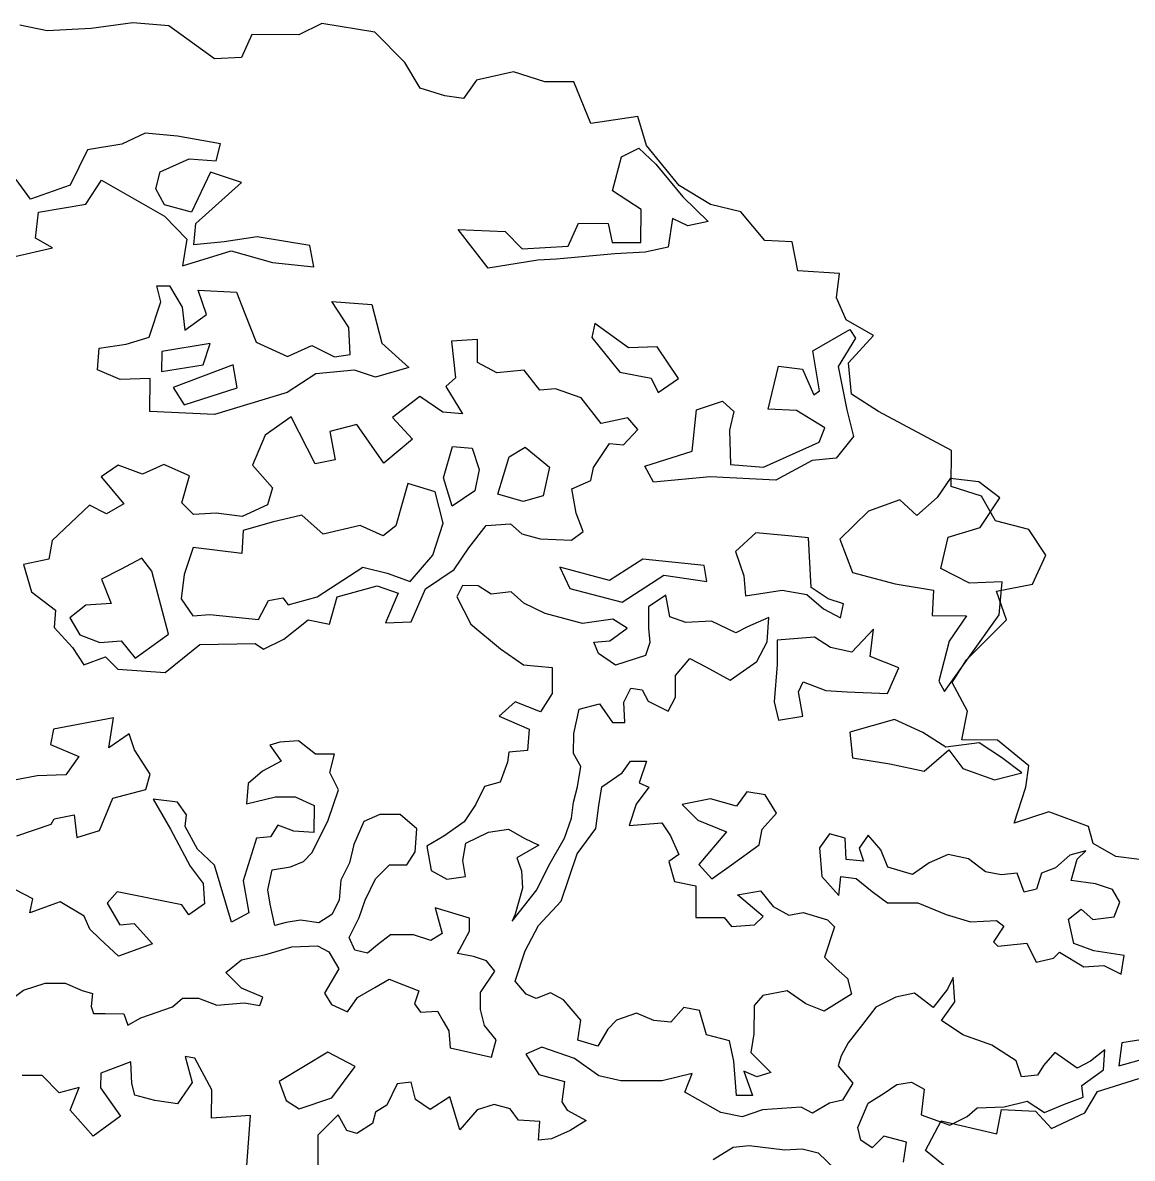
# Model space of a CAD drawing. Header units: millimetres. Extents: x 87938 to 265635, y 330093 to 434310.
# Drawn here: x 223884 to 226945, y 370745 to 373879 of the extents above; entities that cross this region are included whole.
import ezdxf

# ---------------------------------------------------------------- set-up
doc = ezdxf.new("R2010")
doc.units = ezdxf.units.MM

# ---------------------------------------------------------------- blocks, each defined once
blk = doc.blocks.new('A$C78B47F2E')
for p, q in [((2193, 6154.3), (2139.3, 6165.3)), ((2279.9, 6158.9), (2193, 6154.3)), ((2361.8, 6170.1), (2279.9, 6158.9)), ((2432.9, 6163.9), (2361.8, 6170.1)), ((2522.8, 6099), (2432.9, 6163.9)), ((2734.9, 6168.3), (2689.3, 6146.1)), ((2839, 6151.2), (2734.9, 6168.3)), ((2596.6, 6146.6), (2576.6, 6101.2)), ((2689.3, 6146.1), (2596.6, 6146.6)), ((2898.3, 6091.4), (2839, 6151.2)), ((2576.6, 6101.2), (2522.8, 6099)), ((2928.6, 6040.8), (2898.3, 6091.4)), ((3112.4, 6073), (3039.5, 6056.8)), ((3174.3, 6053.7), (3112.4, 6073)), ((3039.5, 6056.8), (3013.7, 6020.5)), ((3231.4, 6053.4), (3174.3, 6053.7)), ((3264.9, 5971.3), (3231.4, 6053.4)), ((2977.3, 6025.7), (2928.6, 6040.8)), ((3013.7, 6020.5), (2977.3, 6025.7)), ((3357.6, 5985), (3264.9, 5971.3)), ((3374.7, 5927.8), (3357.6, 5985)), ((2386.1, 5952.5), (2340.6, 5930.6)), ((2450.3, 5946.2), (2386.1, 5952.5)), ((2535.1, 5931.6), (2450.3, 5946.2)), ((2272.9, 5919.5), (2238.6, 5849.7)), ((2340.6, 5930.6), (2272.9, 5919.5)), ((2526.6, 5897.8), (2535.1, 5931.6)), ((3325.3, 5905.8), (3359.2, 5922.9)), ((3359.2, 5922.9), (3392.8, 5891.3)), ((3438.9, 5848.9), (3374.7, 5927.8)), ((2416, 5876.4), (2473, 5901.5)), ((2473, 5901.5), (2526.6, 5897.8)), ((3307.5, 5838.4), (3325.3, 5905.8)), ((3392.8, 5891.3), (3445.9, 5826.6)), ((2407.5, 5842.7), (2416, 5876.4)), ((2514.9, 5875.7), (2478, 5796.8)), ((2576.5, 5855.4), (2514.9, 5875.7)), ((2160.1, 5822.3), (2132.3, 5861.2)), ((2238.6, 5849.7), (2160.1, 5822.3)), ((2269.6, 5812.4), (2300.5, 5860)), ((2300.5, 5860), (2424.4, 5789)), ((2486.1, 5774.5), (2576.5, 5855.4)), ((3500.7, 5811.4), (3438.9, 5848.9)), ((2424.6, 5811.2), (2407.5, 5842.7)), ((3364.1, 5801.7), (3307.5, 5838.4)), ((3445.9, 5826.6), (3495.8, 5778.5)), ((2176.4, 5796.6), (2269.6, 5812.4)), ((2478, 5796.8), (2424.6, 5811.2)), ((3363.6, 5736.6), (3364.1, 5801.7)), ((3560.2, 5797.1), (3500.7, 5811.4)), ((2170.2, 5745.6), (2176.4, 5796.6)), ((2424.4, 5789), (2468.6, 5743.3)), ((3425.8, 5783.9), (3417.1, 5727.9)), ((3456.2, 5769.7), (3425.8, 5783.9)), ((3495.8, 5778.5), (3456.2, 5769.7)), ((3607.9, 5740.6), (3560.2, 5797.1)), ((2482.5, 5732.5), (2486.1, 5774.5)), ((3062.4, 5686.1), (3003.6, 5762.4)), ((3003.6, 5762.4), (3095.9, 5758.4)), ((3095.9, 5758.4), (3129.4, 5724.3)), ((3220.1, 5729.4), (3240.2, 5774.6)), ((3240.2, 5774.6), (3298.8, 5774.2)), ((3298.8, 5774.2), (3306.7, 5737)), ((2203.9, 5726.4), (2170.2, 5745.6)), ((2468.6, 5743.3), (2459.9, 5690.6)), ((2541.9, 5737.8), (2482.5, 5732.5)), ((2607.1, 5748), (2541.9, 5737.8)), ((2710.8, 5730.8), (2607.1, 5748)), ((3306.7, 5737), (3363.6, 5736.6)), ((3661.6, 5737.8), (3607.9, 5740.6)), ((3672.9, 5680.7), (3661.6, 5737.8)), ((2083.3, 5698.4), (2203.9, 5726.4)), ((2459.9, 5690.6), (2555.7, 5720.4)), ((2555.7, 5720.4), (2637.2, 5697.5)), ((2718.7, 5688.7), (2710.8, 5730.8)), ((3129.4, 5724.3), (3220.1, 5729.4)), ((3312.3, 5714.7), (3196.9, 5704.1)), ((3371.7, 5717.6), (3312.3, 5714.7)), ((3417.1, 5727.9), (3371.7, 5717.6)), ((2637.2, 5697.5), (2718.7, 5688.7)), ((3160.6, 5701.9), (3062.4, 5686.1)), ((3196.9, 5704.1), (3160.6, 5701.9)), ((3754.8, 5675.4), (3672.9, 5680.7)), ((3748.8, 5627.4), (3754.8, 5675.4)), ((2417.4, 5620.1), (2409.3, 5651.5)), ((2409.3, 5651.5), (2434.1, 5651.3)), ((2434.1, 5651.3), (2459.3, 5609)), ((2507, 5594.7), (2490.9, 5642.6)), ((2490.9, 5642.6), (2566.7, 5638.7)), ((2394.6, 5550.2), (2417.4, 5620.1)), ((2566.7, 5638.7), (2582.8, 5596.6)), ((2787.9, 5569.5), (2754.5, 5620.8)), ((2754.5, 5620.8), (2833.5, 5614.5)), ((3768.4, 5584.3), (3748.8, 5627.4)), ((2459.3, 5609), (2464.7, 5563.7)), ((2833.5, 5614.5), (2852.7, 5538.5)), ((2464.7, 5563.7), (2507, 5594.7)), ((2582.8, 5596.6), (2605.5, 5540.4)), ((3272.6, 5577.4), (3266.6, 5549.4)), ((3339, 5529.1), (3272.6, 5577.4)), ((3822, 5553.5), (3768.4, 5584.3)), ((2790.8, 5515.9), (2787.9, 5569.5)), ((3702.4, 5523), (3775.2, 5565.4)), ((3773, 5499.9), (3822, 5553.5)), ((3775.2, 5565.4), (3786.6, 5548)), ((2295.5, 5528.7), (2349.1, 5536.5)), ((2349.1, 5536.5), (2394.6, 5550.2)), ((2514.8, 5537.7), (2419.1, 5522)), ((2500.5, 5495.8), (2514.8, 5537.7)), ((2605.5, 5540.4), (2667.1, 5511.9)), ((2667.1, 5511.9), (2715.1, 5533.8)), ((2715.1, 5533.8), (2759.4, 5511.2)), ((2852.7, 5538.5), (2906, 5490.3)), ((3041.5, 5545.3), (2990.4, 5542.4)), ((2990.4, 5542.4), (2998.1, 5469.8)), ((3041.2, 5500), (3041.5, 5545.3)), ((3266.6, 5549.4), (3322.1, 5481.4)), ((3395.8, 5531.1), (3339, 5529.1)), ((3437.4, 5469), (3395.8, 5531.1)), ((3786.6, 5548), (3752.4, 5492.2)), ((2292.7, 5485.8), (2295.5, 5528.7)), ((2419.1, 5522), (2418.8, 5482.4)), ((2759.4, 5511.2), (2790.8, 5515.9)), ((3715.8, 5444.6), (3702.4, 5523)), ((2337.1, 5466.6), (2292.7, 5485.8)), ((2418.8, 5482.4), (2500.5, 5495.8)), ((2559.8, 5495.4), (2441.6, 5450.9)), ((2567.7, 5450), (2559.8, 5495.4)), ((2798.8, 5485.3), (2722.9, 5477.7)), ((2840.7, 5471), (2798.8, 5485.3)), ((2906, 5490.3), (2840.7, 5471)), ((3079.8, 5479.9), (3041.2, 5500)), ((3133.4, 5485.3), (3079.8, 5479.9)), ((3164.4, 5445.5), (3133.4, 5485.3)), ((3614.2, 5408.3), (3634.6, 5493.1)), ((3634.6, 5493.1), (3682.3, 5486.9)), ((3682.3, 5486.9), (3704.2, 5436.5)), ((3752.4, 5492.2), (3769.1, 5407.2)), ((3778.5, 5437.9), (3773, 5499.9)), ((2396.4, 5468.6), (2337.1, 5466.6)), ((2395.9, 5403.5), (2396.4, 5468.6)), ((2722.9, 5477.7), (2666.6, 5441)), ((2998.1, 5469.8), (2979, 5452.7)), ((3322.1, 5481.4), (3383.8, 5469.4)), ((3383.8, 5469.4), (3397.6, 5441.3)), ((3397.6, 5441.3), (3437.4, 5469)), ((2441.6, 5450.9), (2463.6, 5417)), ((2463.6, 5417), (2567.7, 5450)), ((2666.6, 5441), (2522.8, 5397.6)), ((2979, 5452.7), (3011.6, 5398.8)), ((3194.9, 5448.6), (3164.4, 5445.5)), ((3245.9, 5430.9), (3194.9, 5448.6)), ((3704.2, 5436.5), (3715.8, 5444.6)), ((2927.8, 5433.3), (2873.9, 5391.6)), ((2972.9, 5402.4), (2927.8, 5433.3)), ((3285.1, 5380.3), (3245.9, 5430.9)), ((3473.2, 5406.9), (3524.4, 5423.8)), ((3524.4, 5423.8), (3546.5, 5403.9)), ((3832.1, 5403.7), (3778.5, 5437.9)), ((2522.8, 5397.6), (2395.9, 5403.5)), ((3011.6, 5398.8), (2972.9, 5402.4)), ((3464.4, 5325.4), (3473.2, 5406.9)), ((3546.5, 5403.9), (3538, 5366.9)), ((3670.2, 5405.4), (3614.2, 5408.3)), ((3726, 5371.2), (3670.2, 5405.4)), ((3769.1, 5407.2), (3782.7, 5354.3)), ((3975.6, 5326.9), (3832.1, 5403.7)), ((2674.4, 5393.1), (2623.1, 5357.3)), ((2721.6, 5300.5), (2674.4, 5393.1)), ((2803.7, 5378.1), (2750.1, 5364.5)), ((2856.7, 5301.9), (2803.7, 5378.1)), ((2873.9, 5391.6), (2913.1, 5349.3)), ((3337.9, 5391.4), (3285.1, 5380.3)), ((3357.5, 5368.2), (3337.9, 5391.4)), ((2623.1, 5357.3), (2597.9, 5298.1)), ((2750.1, 5364.5), (2761.2, 5308.4)), ((3329.3, 5337.9), (3357.5, 5368.2)), ((3538, 5366.9), (3540, 5299.3)), ((3715, 5343.3), (3726, 5371.2)), ((3782.7, 5354.3), (3748.6, 5311.7)), ((2913.1, 5349.3), (2856.7, 5301.9)), ((2974.4, 5273), (2992.2, 5334.7)), ((2992.2, 5334.7), (3030.9, 5331.1)), ((3030.9, 5331.1), (3044.6, 5289)), ((3104.1, 5314.1), (3135.6, 5333.6)), ((3135.6, 5333.6), (3183.1, 5293.7)), ((3270.4, 5293), (3301.3, 5340.6)), ((3301.3, 5340.6), (3329.3, 5337.9)), ((3605.1, 5293.8), (3715, 5343.3)), ((2761.2, 5308.4), (2721.6, 5300.5)), ((3081.3, 5240.9), (3104.1, 5314.1)), ((3371, 5295.6), (3464.4, 5325.4)), ((3700.8, 5307.1), (3629.6, 5268.1)), ((3748.6, 5311.7), (3700.8, 5307.1)), ((3975.3, 5255.8), (3975.6, 5326.9)), ((2333.3, 5297.6), (2299.4, 5274.8)), ((2381, 5280), (2333.3, 5297.6)), ((2423.2, 5299.4), (2381, 5280)), ((2474.1, 5276.8), (2423.2, 5299.4)), ((2597.9, 5298.1), (2637.1, 5253.3)), ((3044.6, 5289), (3036, 5247)), ((3183.1, 5293.7), (3171.1, 5237.7)), ((3264.5, 5267.5), (3270.4, 5293)), ((3388.1, 5264.1), (3371, 5295.6)), ((3540, 5299.3), (3605.1, 5293.8)), ((2299.4, 5274.8), (2344.3, 5221.7)), ((2458.9, 5223.3), (2474.1, 5276.8)), ((2904.2, 5262), (2880.5, 5178.1)), ((2957.7, 5245.1), (2904.2, 5262)), ((2991.3, 5216.8), (2974.4, 5273)), ((3227.2, 5251.3), (3264.5, 5267.5)), ((3500.2, 5274.8), (3388.1, 5264.1)), ((3629.6, 5268.1), (3500.2, 5274.8)), ((3973.3, 5271.3), (3947.5, 5234.4)), ((4029.3, 5265.1), (3973.3, 5271.3)), ((4071.1, 5233.4), (4029.3, 5265.1)), ((2637.1, 5253.3), (2627.8, 5219.6)), ((2973.7, 5183.2), (2957.7, 5245.1)), ((3036, 5247), (2991.3, 5216.8)), ((3131.5, 5226.5), (3081.3, 5240.9)), ((3236, 5203.5), (3227.2, 5251.3)), ((4034.7, 5236.5), (3975.3, 5255.8)), ((2276.7, 5218.9), (2202.8, 5149.4)), ((2310.4, 5202.2), (2276.7, 5218.9)), ((2344.3, 5221.7), (2310.4, 5202.2)), ((2481.8, 5200.9), (2458.9, 5223.3)), ((2627.8, 5219.6), (2577.4, 5196.9)), ((3171.1, 5237.7), (3131.5, 5226.5)), ((3874.1, 5229.2), (3812.1, 5207.4)), ((3907.6, 5198.4), (3874.1, 5229.2)), ((3947.5, 5234.4), (3907.6, 5198.4)), ((4031.9, 5175.2), (4071.1, 5233.4)), ((4062.6, 5188.4), (4034.7, 5236.5)), ((2526.3, 5203), (2481.8, 5200.9)), ((2577.4, 5196.9), (2526.3, 5203)), ((2695.2, 5199.3), (2636.6, 5185.7)), ((2737, 5161.9), (2695.2, 5199.3)), ((3249.7, 5167.1), (3236, 5203.5)), ((3812.1, 5207.4), (3755.6, 5151.8)), ((2636.6, 5185.7), (2579.6, 5168.8)), ((2810.5, 5178.6), (2737, 5161.9)), ((2855.7, 5158.5), (2810.5, 5178.6)), ((2880.5, 5178.1), (2855.7, 5158.5)), ((2953.5, 5120.7), (2973.7, 5183.2)), ((3024.4, 5135), (3058.6, 5179.2)), ((3058.6, 5179.2), (3106.4, 5182.2)), ((3106.4, 5182.2), (3128.5, 5162.2)), ((3969.1, 5155.9), (4031.9, 5175.2)), ((4127.9, 5170.7), (4062.6, 5188.4)), ((2202.8, 5149.4), (2196.8, 5112.4)), ((2579.6, 5168.8), (2576.8, 5123.5)), ((3128.5, 5162.2), (3164.7, 5152.9)), ((3164.7, 5152.9), (3226.5, 5150)), ((3226.5, 5150), (3249.7, 5167.1)), ((3590.1, 5164.5), (3550.2, 5127.7)), ((3654.3, 5158.3), (3590.1, 5164.5)), ((3693.8, 5154.7), (3654.3, 5158.3)), ((3698.9, 5056.6), (3693.8, 5154.7)), ((3755.6, 5151.8), (3780.7, 5086.5)), ((3954.7, 5094.2), (3969.1, 5155.9)), ((4161.6, 5120.1), (4127.9, 5170.7)), ((2481.3, 5135.8), (2463.6, 5082.3)), ((2576.8, 5123.5), (2481.3, 5135.8)), ((2995.3, 5092.4), (3024.4, 5135)), ((3550.2, 5127.7), (3566.4, 5079.8)), ((2196.8, 5112.4), (2146.4, 5102)), ((2379.8, 5114.3), (2337.6, 5092.4)), ((2399.3, 5088.6), (2379.8, 5114.3)), ((2908.6, 5068.3), (2953.5, 5120.7)), ((3367.1, 5112.6), (3301.7, 5070.3)), ((3488.2, 5100.2), (3367.1, 5112.6)), ((4135.6, 5063.1), (4161.6, 5120.1)), ((2146.4, 5102), (2162.5, 5048.3)), ((2337.6, 5092.4), (2300.3, 5072.9)), ((2432.2, 4964.7), (2399.3, 5088.6)), ((2463.6, 5082.3), (2457.5, 5034.6)), ((2725.4, 5038.3), (2815.6, 5097)), ((2815.6, 5097), (2863.3, 5085.1)), ((2863.3, 5085.1), (2908.6, 5068.3)), ((2938.9, 5054), (2995.3, 5092.4)), ((3301.7, 5070.3), (3203.8, 5096.6)), ((3203.8, 5096.6), (3223.3, 5054.4)), ((3493.7, 5068.8), (3488.2, 5100.2)), ((3780.7, 5086.5), (3864.6, 5063.6)), ((4011.3, 5064.9), (3954.7, 5094.2)), ((2300.3, 5072.9), (2319.7, 5024.9)), ((2764.9, 5038), (2843.4, 5059.7)), ((2843.4, 5059.7), (2885.3, 5045.4)), ((3011.6, 5060.3), (3000.7, 5038)), ((3043, 5060.1), (3011.6, 5060.3)), ((3068.6, 5043.4), (3043, 5060.1)), ((3326.9, 5028), (3408.9, 5081)), ((3408.9, 5081), (3493.7, 5068.8)), ((3566.4, 5079.8), (3569.4, 5040.2)), ((3864.6, 5063.6), (3940.3, 5051.5)), ((4075.6, 5067.8), (4011.3, 5064.9)), ((4064.4, 5049.4), (4135.6, 5063.1)), ((4069.4, 5002.7), (4075.6, 5067.8)), ((2162.5, 5048.3), (2210, 5011.7)), ((2668.4, 5022.3), (2725.4, 5038.3)), ((2749.7, 4984.6), (2764.9, 5038)), ((2885.3, 5045.4), (2860.1, 4987.1)), ((2910.4, 4989.1), (2938.9, 5054)), ((3000.7, 5038), (3028.6, 4984.1)), ((3107.5, 5048.2), (3068.6, 5043.4)), ((3133, 5025.8), (3107.5, 5048.2)), ((3223.3, 5054.4), (3326.9, 5028)), ((3412.6, 5041.8), (3378.6, 5018.8)), ((3420.7, 4998.7), (3412.6, 5041.8)), ((3569.4, 5040.2), (3642, 5051.2)), ((3642, 5051.2), (3690.5, 5042.6)), ((3690.5, 5042.6), (3723.3, 5014.4)), ((3732.5, 5034.1), (3698.9, 5056.6)), ((3940.3, 5051.5), (3937.5, 5001.2)), ((4084, 4993.1), (4064.4, 5049.4)), ((2269.4, 5022), (2237.9, 4996.7)), ((2319.7, 5024.9), (2269.4, 5022)), ((2457.5, 5034.6), (2480.3, 5000.6)), ((2609.6, 4993.9), (2629.7, 5030.8)), ((2629.7, 5030.8), (2657.8, 5036.4)), ((2657.8, 5036.4), (2668.4, 5022.3)), ((3175.1, 5005.7), (3133, 5025.8)), ((3378.6, 5018.8), (3378.4, 4976.6)), ((3762.9, 5024.8), (3732.5, 5034.1)), ((3756.9, 4996.8), (3762.9, 5024.8)), ((2210, 5011.7), (2207.3, 4977.9)), ((2237.9, 4996.7), (2257.5, 4963.6)), ((2480.3, 5000.6), (2514.1, 5003.7)), ((2514.1, 5003.7), (2609.6, 4993.9)), ((2659.6, 4954.8), (2707.7, 4993.1)), ((2707.7, 4993.1), (2749.7, 4984.6)), ((3248.6, 4985.5), (3175.1, 5005.7)), ((3308.2, 4994.3), (3248.6, 4985.5)), ((3336.2, 4976.8), (3308.2, 4994.3)), ((3452.1, 4987.8), (3420.7, 4998.7)), ((3615.9, 4997.8), (3573.6, 4979)), ((3612.4, 4949.8), (3615.9, 4997.8)), ((3723.3, 5014.4), (3756.9, 4996.8)), ((3937.5, 5001.2), (4005.1, 5000.7)), ((3961.9, 4851.8), (4069.4, 5002.7)), ((4005.1, 5000.7), (3970.9, 4950.7)), ((4005.1, 4914), (4084, 4993.1)), ((2207.3, 4977.9), (2243.3, 4938.1)), ((2860.1, 4987.1), (2910.4, 4989.1)), ((3028.6, 4984.1), (3087.1, 4935.8)), ((3302.2, 4951.3), (3336.2, 4976.8)), ((3378.4, 4976.6), (3380.8, 4948.5)), ((3502.6, 4990.1), (3452.1, 4987.8)), ((3550.4, 4967.5), (3502.6, 4990.1)), ((3573.6, 4979), (3550.4, 4967.5)), ((3821.7, 4974.5), (3779.3, 4929.2)), ((3815.7, 4920.7), (3821.7, 4974.5)), ((2257.5, 4963.6), (2296.9, 4948.4)), ((2296.9, 4948.4), (2339, 4951.4)), ((2339, 4951.4), (2366.7, 4917.4)), ((2366.7, 4917.4), (2432.2, 4964.7)), ((2619.9, 4935.3), (2659.6, 4954.8)), ((3270.8, 4949), (3302.2, 4951.3)), ((3279.8, 4926.6), (3270.8, 4949)), ((3380.8, 4948.5), (3372.4, 4922.9)), ((3592.3, 4911.1), (3612.4, 4949.8)), ((3632.2, 4953.1), (3632, 4905.1)), ((3705.9, 4958.5), (3632.2, 4953.1)), ((3737.2, 4938.5), (3705.9, 4958.5)), ((3970.9, 4950.7), (3950.5, 4871.7)), ((2243.3, 4938.1), (2265.3, 4904.2)), ((2425.9, 4888.9), (2493.9, 4944.5)), ((2493.9, 4944.5), (2603.5, 4946.1)), ((2603.5, 4946.1), (2619.9, 4935.3)), ((3087.1, 4935.8), (3132.4, 4904.2)), ((3313.6, 4903.3), (3279.8, 4926.6)), ((3779.3, 4929.2), (3737.2, 4938.5)), ((2265.3, 4904.2), (2308.2, 4920.3)), ((2308.2, 4920.3), (2332.8, 4895.4)), ((3132.4, 4904.2), (3188.6, 4898.9)), ((3372.4, 4922.9), (3313.6, 4903.3)), ((3431.7, 4882.9), (3460, 4916.7)), ((3460, 4916.7), (3491.4, 4900)), ((3539.2, 4874.1), (3592.3, 4911.1)), ((3632, 4905.1), (3625.9, 4831.5)), ((3871.8, 4898.1), (3815.7, 4920.7)), ((3976.7, 4869.5), (4005.1, 4914)), ((2332.8, 4895.4), (2425.9, 4888.9)), ((3188.6, 4898.9), (3188.4, 4847.7)), ((3431.5, 4840.7), (3431.7, 4882.9)), ((3491.4, 4900), (3539.2, 4874.1)), ((3849.3, 4847.8), (3871.8, 4898.1)), ((3329.7, 4830.4), (3343.9, 4858.5)), ((3343.9, 4858.5), (3366.3, 4855.1)), ((3673.9, 4851.1), (3683.1, 4870.9)), ((3683.1, 4870.9), (3727.7, 4853.3)), ((3950.5, 4871.7), (3961.9, 4851.8)), ((4007.1, 4813.1), (3976.7, 4869.5)), ((3188.4, 4847.7), (3165.9, 4811.4)), ((3366.3, 4855.1), (3377.7, 4832.7)), ((3417.3, 4812.6), (3431.5, 4840.7)), ((3682.8, 4803.1), (3673.9, 4851.1)), ((3727.7, 4853.3), (3769.9, 4850.7)), ((3769.9, 4850.7), (3849.3, 4847.8)), ((3115.5, 4831.5), (3084, 4802.7)), ((3165.9, 4811.4), (3115.5, 4831.5)), ((3231, 4768.9), (3242, 4816.8)), ((3242, 4816.8), (3281.8, 4827.4)), ((3281.8, 4827.4), (3307.2, 4790.8)), ((3332, 4790.7), (3329.7, 4830.4)), ((3377.7, 4832.7), (3417.3, 4812.6)), ((3625.9, 4831.5), (3634.8, 4795.1)), ((3996, 4756.1), (4007.1, 4813.1)), ((2323.8, 4799.9), (2205.8, 4777.7)), ((2315.1, 4740.6), (2323.8, 4799.9)), ((3084, 4802.7), (3143.4, 4777.6)), ((3307.2, 4790.8), (3332, 4790.7)), ((3634.8, 4795.1), (3682.8, 4803.1)), ((3863.1, 4796.4), (3775.3, 4771.2)), ((3919.2, 4770.5), (3863.1, 4796.4)), ((2205.8, 4777.7), (2199.8, 4747.2)), ((2354.9, 4768.3), (2315.1, 4740.6)), ((2365.4, 4736.9), (2354.9, 4768.3)), ((3143.4, 4777.6), (3139.9, 4735.4)), ((3230.8, 4729.2), (3231, 4768.9)), ((3775.3, 4771.2), (3780.8, 4720.7)), ((3964.5, 4742.2), (3919.2, 4770.5)), ((2199.8, 4747.2), (2255.7, 4723.7)), ((2652, 4751.8), (2632.1, 4746.1)), ((2632.1, 4746.1), (2654.3, 4714.6)), ((2688.4, 4754.1), (2652, 4751.8)), ((2722.2, 4728.3), (2688.4, 4754.1)), ((4029.9, 4750.2), (3964.5, 4742.2)), ((4066.3, 4755.8), (3996, 4756.1)), ((4074.5, 4721.8), (4029.9, 4750.2)), ((4128.1, 4705), (4066.3, 4755.8)), ((2255.7, 4723.7), (2229.8, 4687.7)), ((2396.3, 4688.9), (2365.4, 4736.9)), ((2759.4, 4728.1), (2722.2, 4728.3)), ((2750.1, 4691.8), (2759.4, 4728.1)), ((3103.5, 4732.3), (3100.9, 4712.4)), ((3139.9, 4735.4), (3103.5, 4732.3)), ((3244.8, 4703.5), (3230.8, 4729.2)), ((3922.1, 4694.4), (3970.3, 4736.4)), ((3970.3, 4736.4), (3998.3, 4699.9)), ((2654.3, 4714.6), (2617.8, 4694.9)), ((3100.9, 4712.4), (3085.8, 4672.8)), ((3238.8, 4663.8), (3244.8, 4703.5)), ((3326.6, 4691.5), (3343.2, 4714.6)), ((3343.2, 4714.6), (3374.7, 4714.4)), ((3374.7, 4714.4), (3360.4, 4671.5)), ((3780.8, 4720.7), (3854.4, 4708.8)), ((3854.4, 4708.8), (3922.1, 4694.4)), ((4114, 4691), (4074.5, 4721.8)), ((4122.1, 4662.9), (4128.1, 4705)), ((2173.8, 4685.6), (2129.2, 4676.9)), ((2229.8, 4687.7), (2173.8, 4685.6)), ((2387.9, 4658.4), (2396.3, 4688.9)), ((2617.8, 4694.9), (2589.5, 4670.2)), ((2767.3, 4657.8), (2750.1, 4691.8)), ((3286.8, 4663.6), (3326.6, 4691.5)), ((3998.3, 4699.9), (4060.2, 4677.2)), ((4060.2, 4677.2), (4114, 4691)), ((2322.6, 4641.6), (2387.9, 4658.4)), ((2589.5, 4670.2), (2586, 4630.5)), ((2747.2, 4598.3), (2767.3, 4657.8)), ((3055.2, 4664.7), (3037.6, 4628.4)), ((3085.8, 4672.8), (3055.2, 4664.7)), ((3230.4, 4633.2), (3238.8, 4663.8)), ((3280.8, 4627.2), (3286.8, 4663.6)), ((3379.4, 4663.1), (3354.4, 4629.3)), ((3360.4, 4671.5), (3379.4, 4663.1)), ((4099.5, 4591.8), (4122.1, 4662.9)), ((2296.6, 4577.5), (2322.6, 4641.6)), ((2450.4, 4633.7), (2402.5, 4639.7)), ((2402.5, 4639.7), (2436.1, 4580)), ((2586, 4630.5), (2643.2, 4644.3)), ((2643.2, 4644.3), (2682, 4644.1)), ((2682, 4644.1), (2719.2, 4626.6)), ((3500.9, 4640.2), (3444.6, 4628.9)), ((3552.1, 4625.9), (3500.9, 4640.2)), ((3572.1, 4653.9), (3552.1, 4625.9)), ((3608.4, 4648), (3572.1, 4653.9)), ((3630.6, 4611.5), (3608.4, 4648)), ((2467.7, 4608.8), (2450.4, 4633.7)), ((2719.2, 4626.6), (2718.9, 4573.7)), ((3037.6, 4628.4), (3015.1, 4594.6)), ((3226.9, 4601.8), (3230.4, 4633.2)), ((3274.8, 4581.7), (3280.8, 4627.2)), ((3354.4, 4629.3), (3340.2, 4587.2)), ((3444.6, 4628.9), (3475.9, 4598.1)), ((4167.4, 4614.7), (4099.5, 4591.8)), ((4245.8, 4585.4), (4167.4, 4614.7)), ((2133.3, 4567.2), (2201.1, 4589.8)), ((2201.1, 4589.8), (2206.9, 4600.5)), ((2206.9, 4600.5), (2246.6, 4608.4)), ((2246.6, 4608.4), (2252, 4563.9)), ((2465.1, 4585.6), (2467.7, 4608.8)), ((2715.4, 4534), (2747.2, 4598.3)), ((2817.5, 4595.5), (2797.4, 4550.1)), ((2849, 4609.4), (2817.5, 4595.5)), ((2888.7, 4609.2), (2849, 4609.4)), ((2921.6, 4581), (2888.7, 4609.2)), ((3015.1, 4594.6), (2975.3, 4566.6)), ((3212.7, 4562.2), (3226.9, 4601.8)), ((3340.2, 4587.2), (3365, 4589.6)), ((3365, 4589.6), (3404.7, 4592.7)), ((3404.7, 4592.7), (3421.9, 4567)), ((3475.9, 4598.1), (3532, 4574.7)), ((3602.3, 4580.2), (3630.6, 4611.5)), ((2252, 4563.9), (2296.6, 4577.5)), ((2436.1, 4580), (2475.4, 4507)), ((2489.7, 4540.8), (2465.1, 4585.6)), ((2647.9, 4588.1), (2633.7, 4565)), ((2679.2, 4576.3), (2647.9, 4588.1)), ((2718.9, 4573.7), (2679.2, 4576.3)), ((2918.9, 4535.5), (2921.6, 4581)), ((3018.2, 4552.4), (3063, 4574.5)), ((3063, 4574.5), (3102.7, 4580.1)), ((3102.7, 4580.1), (3133.3, 4562.6)), ((3238.2, 4531.5), (3274.8, 4581.7)), ((3421.9, 4567), (3438.3, 4530.5)), ((3532, 4574.7), (3477.9, 4510.5)), ((3596.4, 4549.6), (3602.3, 4580.2)), ((3735.4, 4571.3), (3715.5, 4543.2)), ((3766, 4562.8), (3735.4, 4571.3)), ((3811.5, 4568.4), (3794, 4542.9)), ((3836.2, 4539.3), (3811.5, 4568.4)), ((4254.8, 4552.2), (4245.8, 4585.4)), ((2605.6, 4562.6), (2579.5, 4478.4)), ((2633.7, 4565), (2605.6, 4562.6)), ((2797.4, 4550.1), (2788.9, 4513.8)), ((2975.3, 4566.6), (2941.3, 4546.9)), ((2941.3, 4546.9), (2950.2, 4498.9)), ((3012.3, 4518.5), (3018.2, 4552.4)), ((3162.1, 4548.4), (3119, 4523.8)), ((3133.3, 4562.6), (3162.1, 4548.4)), ((3181.8, 4508.6), (3212.7, 4562.2)), ((3542.4, 4510.2), (3596.4, 4549.6)), ((3768.3, 4520.6), (3766, 4562.8)), ((4299.3, 4526.4), (4254.8, 4552.2)), ((2523.4, 4509.3), (2489.7, 4540.8)), ((2698.8, 4516.7), (2715.4, 4534)), ((2902.2, 4509.9), (2918.9, 4535.5)), ((3119, 4523.8), (3128, 4498.1)), ((3206.3, 4438.2), (3238.2, 4531.5)), ((3438.3, 4530.5), (3418.4, 4516.5)), ((3715.5, 4543.2), (3720.1, 4487)), ((3794, 4542.9), (3802.2, 4517.2)), ((3850.1, 4505.4), (3836.2, 4539.3)), ((3969.3, 4530.4), (3932, 4514.1)), ((4009, 4522), (3969.3, 4530.4)), ((4209.2, 4529.3), (4180.9, 4503.8)), ((4240.6, 4537.4), (4209.2, 4529.3)), ((4223.2, 4520.9), (4240.6, 4537.4)), ((4392.7, 4514.3), (4299.3, 4526.4)), ((2475.4, 4507), (2500.9, 4473)), ((2556.8, 4396.6), (2523.4, 4509.3)), ((2628.2, 4460.8), (2636.7, 4500.4)), ((2636.7, 4500.4), (2673.1, 4506.1)), ((2673.1, 4506.1), (2698.8, 4516.7)), ((2788.9, 4513.8), (2772.2, 4479.9)), ((2840.1, 4482.1), (2868.3, 4510.1)), ((2868.3, 4510.1), (2902.2, 4509.9)), ((3017.9, 4487), (3012.3, 4518.5)), ((3158.4, 4460.7), (3181.8, 4508.6)), ((3418.4, 4516.5), (3429.8, 4476.8)), ((3477.9, 4510.5), (3503.4, 4482.2)), ((3503.4, 4482.2), (3542.4, 4510.2)), ((3802.2, 4517.2), (3768.3, 4520.6)), ((3898.8, 4491.1), (3850.1, 4505.4)), ((3932, 4514.1), (3898.8, 4491.1)), ((4042.8, 4496.2), (4009, 4522)), ((4180.9, 4503.8), (4152.8, 4493.2)), ((4211.4, 4478.8), (4223.2, 4520.9)), ((2579.5, 4478.4), (2590.8, 4415.5)), ((2772.2, 4479.9), (2768.7, 4440.3)), ((2820, 4440), (2840.1, 4482.1)), ((2950.2, 4498.9), (2980.7, 4481.4)), ((2980.7, 4481.4), (3017.9, 4487)), ((3128, 4498.1), (3130.3, 4464.2)), ((3720.1, 4487), (3753.9, 4449.6)), ((3753.9, 4449.6), (3757.4, 4486.8)), ((3757.4, 4486.8), (3788, 4483.3)), ((3788, 4483.3), (3819.3, 4457.5)), ((4073.3, 4490.2), (4042.8, 4496.2)), ((4104.8, 4493.4), (4073.3, 4490.2)), ((4118.7, 4456.1), (4104.8, 4493.4)), ((4152.8, 4493.2), (4143.5, 4461.8)), ((4259.4, 4472.8), (4211.4, 4478.8)), ((2165, 4443.1), (2131.1, 4460.7)), ((2331.3, 4456.4), (2311.3, 4434.2)), ((2458.5, 4431), (2331.3, 4456.4)), ((2500.9, 4473), (2503.2, 4433.3)), ((2633.1, 4432.6), (2628.2, 4460.8)), ((3110.1, 4398.9), (3158.4, 4460.7)), ((3130.3, 4464.2), (3116, 4412.9)), ((3429.8, 4476.8), (3471.9, 4468.3)), ((3471.9, 4468.3), (3471.6, 4406.3)), ((3553.7, 4450.5), (3599.3, 4458.6)), ((3599.3, 4458.6), (3623.9, 4427.9)), ((3819.3, 4457.5), (3849.8, 4435.1)), ((4143.5, 4461.8), (4118.7, 4456.1)), ((4293.2, 4461.1), (4259.4, 4472.8)), ((4307.2, 4436.2), (4293.2, 4461.1)), ((2159, 4415.1), (2165, 4443.1)), ((2218.7, 4437.1), (2159, 4415.1)), ((2266.5, 4408.7), (2218.7, 4437.1)), ((2311.3, 4434.2), (2336.8, 4391.9)), ((2503.2, 4433.3), (2472.5, 4411.1)), ((2642, 4390.4), (2633.1, 4432.6)), ((2768.7, 4440.3), (2754.5, 4412.2)), ((2808.3, 4406.1), (2820, 4440)), ((3161.4, 4390.4), (3206.3, 4438.2)), ((3604.8, 4408.1), (3553.7, 4450.5)), ((3849.8, 4435.1), (3909.3, 4434.8)), ((3909.3, 4434.8), (3965.4, 4412.2)), ((4296.3, 4407.3), (4307.2, 4436.2)), ((2472.5, 4411.1), (2458.5, 4431)), ((2590.8, 4415.5), (2556.8, 4396.6)), ((2754.5, 4412.2), (2728.8, 4395.8)), ((3025.8, 4405.1), (2958.1, 4425.3)), ((2958.1, 4425.3), (2971.9, 4374.8)), ((3116, 4412.9), (3110.1, 4398.9)), ((3623.9, 4427.9), (3655.3, 4410.4)), ((3655.3, 4410.4), (3683.4, 4416)), ((3683.4, 4416), (3731.3, 4401.7)), ((3965.4, 4412.2), (4013.3, 4397.9)), ((4206.1, 4402.7), (4231, 4422.5)), ((4231, 4422.5), (4254.1, 4402.5)), ((2277.2, 4383.1), (2266.5, 4408.7)), ((2336.8, 4391.9), (2364.9, 4394.2)), ((2364.9, 4394.2), (2401.1, 4354.3)), ((2664.3, 4396.1), (2642, 4390.4)), ((2692.5, 4400.9), (2664.3, 4396.1)), ((2728.8, 4395.8), (2692.5, 4400.9)), ((2788.2, 4366.5), (2808.3, 4406.1)), ((3025.7, 4379.5), (3025.8, 4405.1)), ((3135.5, 4340.1), (3161.4, 4390.4)), ((3471.6, 4406.3), (3527.9, 4406)), ((3527.9, 4406), (3541.8, 4388.6)), ((3541.8, 4388.6), (3587.4, 4391.7)), ((3587.4, 4391.7), (3604.8, 4408.1)), ((3731.3, 4401.7), (3745.3, 4387.6)), ((4013.3, 4397.9), (4064.6, 4400.1)), ((4078.6, 4389.3), (4058.6, 4358)), ((4064.6, 4400.1), (4078.6, 4389.3)), ((4216.6, 4354.7), (4206.1, 4402.7)), ((4254.1, 4402.5), (4296.3, 4407.3)), ((2296.9, 4363.9), (2277.2, 4383.1)), ((2799.7, 4341.7), (2788.2, 4366.5)), ((2870.1, 4371.9), (2844.4, 4352.2)), ((2915.6, 4371.7), (2870.1, 4371.9)), ((2949.5, 4360.8), (2915.6, 4371.7)), ((2971.9, 4374.8), (2949.5, 4360.8)), ((3002.3, 4334.9), (3025.7, 4379.5)), ((3745.3, 4387.6), (3725.2, 4328.1)), ((2334, 4329.9), (2296.9, 4363.9)), ((2401.1, 4354.3), (2334, 4329.9)), ((2624.3, 4333.4), (2675.7, 4348.1)), ((2675.7, 4348.1), (2726.1, 4350.3)), ((2726.1, 4350.3), (2748.4, 4338.6)), ((2844.4, 4352.2), (2824.5, 4335.8)), ((4058.6, 4358), (4066.9, 4349.7)), ((4066.9, 4349.7), (4124, 4355.2)), ((4124, 4355.2), (4142.8, 4317.9)), ((4256.2, 4340.5), (4216.6, 4354.7)), ((2545.6, 4297.4), (2576.3, 4322.9)), ((2576.3, 4322.9), (2624.3, 4333.4)), ((2748.4, 4338.6), (2768.1, 4304.6)), ((2824.5, 4335.8), (2799.7, 4341.7)), ((3033.7, 4329), (3002.3, 4334.9)), ((3059.3, 4320.6), (3033.7, 4329)), ((3075.8, 4300.6), (3059.3, 4320.6)), ((3115.4, 4280.6), (3135.5, 4340.1)), ((3725.2, 4328.1), (3748.2, 4305.7)), ((4142.8, 4317.9), (4176.8, 4326)), ((4176.8, 4326), (4188.4, 4337.5)), ((4188.4, 4337.5), (4236.2, 4309.1)), ((4315.8, 4331.1), (4256.2, 4340.5)), ((4309.8, 4294.7), (4315.8, 4331.1)), ((2768.1, 4304.6), (2739.7, 4256.8)), ((3047.4, 4258.6), (3075.8, 4300.6)), ((3748.2, 4305.7), (3770.5, 4285.7)), ((4236.2, 4309.1), (4276, 4311.4)), ((4276, 4311.4), (4309.8, 4294.7)), ((2146.7, 4262.9), (2189, 4276.8)), ((2189, 4276.8), (2228.7, 4276.6)), ((2228.7, 4276.6), (2262.5, 4262.4)), ((2576, 4266.7), (2545.6, 4297.4)), ((2839, 4267.9), (2867.2, 4284.3)), ((2867.2, 4284.3), (2895.3, 4273.4)), ((3137.6, 4254.9), (3115.4, 4280.6)), ((3770.5, 4285.7), (3778.6, 4255.1)), ((3978.9, 4288), (3968, 4264.9)), ((3982, 4240.1), (3978.9, 4288)), ((2112.7, 4237.4), (2146.7, 4262.9)), ((2262.5, 4262.4), (2282.3, 4256.5)), ((2282.3, 4256.5), (2279.7, 4230.9)), ((2618.1, 4249.1), (2576, 4266.7)), ((2739.7, 4256.8), (2753.7, 4234.4)), ((2805, 4248.2), (2839, 4267.9)), ((2895.3, 4273.4), (2925.9, 4261.7)), ((2925.9, 4261.7), (2917.5, 4236.1)), ((3047.3, 4224.7), (3047.4, 4258.6)), ((3157.4, 4246.5), (3137.6, 4254.9)), ((3185.6, 4257.9), (3157.4, 4246.5)), ((3211.1, 4243.8), (3185.6, 4257.9)), ((3652.1, 4261.5), (3604.1, 4252.6)), ((3688.3, 4235.7), (3652.1, 4261.5)), ((3778.6, 4255.1), (3724.7, 4221.4)), ((3902.7, 4257), (3866.2, 4248.9)), ((3939.8, 4228.7), (3902.7, 4257)), ((3968, 4264.9), (3939.8, 4228.7)), ((2440.2, 4230.1), (2460.1, 4247.4)), ((2460.1, 4247.4), (2491.6, 4247.2)), ((2491.6, 4247.2), (2527.9, 4233)), ((2527.9, 4233), (2581.7, 4237.7)), ((2581.7, 4237.7), (2612.2, 4232.6)), ((2612.2, 4232.6), (2618.1, 4249.1)), ((2753.7, 4234.4), (2785.1, 4220.2)), ((2785.1, 4220.2), (2805, 4248.2)), ((2917.5, 4236.1), (2929, 4219.5)), ((3244.9, 4203.9), (3211.1, 4243.8)), ((3586.6, 4232.9), (3586.3, 4176.6)), ((3604.1, 4252.6), (3586.6, 4232.9)), ((3724.7, 4221.4), (3688.3, 4235.7)), ((3866.2, 4248.9), (3826.4, 4229.2)), ((3956.2, 4203), (3982, 4240.1)), ((2279.7, 4230.9), (2284.6, 4216.8)), ((2284.6, 4216.8), (2307.8, 4216.7)), ((2307.8, 4216.7), (2344.2, 4216.5)), ((2344.2, 4216.5), (2352.3, 4194.1)), ((2378.1, 4208.1), (2440.2, 4230.1)), ((2929, 4219.5), (2962.9, 4221.8)), ((2962.9, 4221.8), (2973.5, 4201.9)), ((3055.4, 4193.2), (3047.3, 4224.7)), ((3354.9, 4217.4), (3315.2, 4203.6)), ((3388.8, 4203.2), (3354.9, 4217.4)), ((3448.4, 4228.6), (3422.7, 4199.7)), ((3479, 4222.6), (3448.4, 4228.6)), ((3492.8, 4174.6), (3479, 4222.6)), ((3826.4, 4229.2), (3800.6, 4195.4)), ((2352.3, 4194.1), (2378.1, 4208.1)), ((2973.5, 4201.9), (2985, 4182.8)), ((3078.4, 4165), (3055.4, 4193.2)), ((3238.9, 4164.2), (3244.9, 4203.9)), ((3298.5, 4186.3), (3278.5, 4152.4)), ((3315.2, 4203.6), (3298.5, 4186.3)), ((3422.7, 4199.7), (3388.8, 4203.2)), ((3800.6, 4195.4), (3772.3, 4159.2)), ((3998.2, 4174.6), (3956.2, 4203)), ((2985, 4182.8), (2987.4, 4148.9)), ((3069.2, 4131.1), (3078.4, 4165)), ((3278.5, 4152.4), (3238.9, 4164.2)), ((3538.3, 4162.8), (3492.8, 4174.6)), ((3586.3, 4176.6), (3580.4, 4140.2)), ((4055.2, 4154.5), (3998.2, 4174.6)), ((4348.9, 4164.7), (4311.6, 4159.1)), ((2987.4, 4148.9), (3069.2, 4131.1)), ((3168.5, 4150.5), (3137, 4136.6)), ((3232.9, 4127.9), (3168.5, 4150.5)), ((3546.4, 4123), (3538.3, 4162.8)), ((3772.3, 4159.2), (3758.2, 4133.6)), ((4103, 4123.7), (4055.2, 4154.5)), ((4277.6, 4145.2), (4249.4, 4123)), ((4275, 4105.5), (4277.6, 4145.2)), ((4311.6, 4159.1), (4305.6, 4113.6)), ((2358.3, 4121.3), (2298.8, 4099.5)), ((2360.4, 4079.2), (2358.3, 4121.3)), ((2484.4, 4128.6), (2465.5, 4132)), ((2465.5, 4132), (2479.1, 4080.8)), ((2517.8, 4066.5), (2484.4, 4128.6)), ((2746.6, 4140.6), (2650.6, 4082.8)), ((2800, 4112.2), (2746.6, 4140.6)), ((3137, 4136.6), (3162.5, 4096.8)), ((3280.7, 4093.7), (3232.9, 4127.9)), ((3551.8, 4055.2), (3546.4, 4123)), ((3580.4, 4140.2), (3619.9, 4100.4)), ((3758.2, 4133.6), (3752.3, 4113.8)), ((4113.6, 4092.2), (4103, 4123.7)), ((4179.2, 4139.9), (4156.7, 4114.3)), ((4223.7, 4109), (4179.2, 4139.9)), ((4249.4, 4123), (4223.7, 4109)), ((4305.6, 4113.6), (4345.4, 4125)), ((2298.8, 4099.5), (2298.6, 4070.6)), ((2754.2, 4050.7), (2800, 4112.2)), ((3162.5, 4096.8), (3212.8, 4082.5)), ((3464.4, 4098.6), (3405.6, 4084)), ((3450.1, 4061.5), (3464.4, 4098.6)), ((3591.7, 4092.2), (3566.1, 4103.1)), ((3566.1, 4103.1), (3583.3, 4055)), ((3619.9, 4100.4), (3591.7, 4092.2)), ((3752.3, 4113.8), (3781.1, 4079.7)), ((4156.7, 4114.3), (4145.1, 4095.4)), ((4232.6, 4075.1), (4275, 4105.5)), ((2183.3, 4094.6), (2143.8, 4094.9)), ((2216.9, 4060.5), (2183.3, 4094.6)), ((2366, 4056.1), (2360.4, 4079.2)), ((2479.1, 4080.8), (2450, 4039)), ((2650.6, 4082.8), (2664.3, 4045.6)), ((2882.8, 4078.3), (2862.7, 4036.2)), ((2910.9, 4081.4), (2882.8, 4078.3)), ((2919, 4047.5), (2910.9, 4081.4)), ((3212.8, 4082.5), (3207.7, 4042.8)), ((3323.7, 4084.4), (3280.7, 4093.7)), ((3360.1, 4084.2), (3323.7, 4084.4)), ((3405.6, 4084), (3360.1, 4084.2)), ((3781.1, 4079.7), (3761, 4045.9)), ((3843, 4059.6), (3867.9, 4076.8)), ((3867.9, 4076.8), (3896.9, 4081.7)), ((3896.9, 4081.7), (3921.6, 4067.5)), ((4145.1, 4095.4), (4113.6, 4092.2)), ((4235, 4051.9), (4232.6, 4075.1)), ((4263.2, 4063.4), (4345.2, 4088.6)), ((2256.5, 4071), (2216.9, 4060.5)), ((2238.9, 4026.6), (2256.5, 4071)), ((2298.6, 4070.6), (2337.7, 4014.3)), ((2405.5, 4045.1), (2366, 4056.1)), ((2517.3, 4010.5), (2517.8, 4066.5)), ((2986.9, 4052.9), (2947.9, 4027.5)), ((3006.4, 3987.5), (2986.9, 4052.9)), ((3475.7, 4047.3), (3450.1, 4061.5)), ((3583.3, 4055), (3551.8, 4055.2)), ((3811.5, 4039.9), (3843, 4059.6)), ((3921.6, 4067.5), (3915.6, 4017.1)), ((4238.2, 4021.3), (4263.2, 4063.4)), ((2450, 4039), (2405.5, 4045.1)), ((2664.3, 4045.6), (2689.7, 4029)), ((2689.7, 4029), (2754.2, 4050.7)), ((2862.7, 4036.2), (2840.3, 4022.2)), ((2947.9, 4027.5), (2919, 4047.5)), ((3074.5, 4037.6), (3040.5, 4027)), ((3105.9, 4029.2), (3074.5, 4037.6)), ((3207.7, 4042.8), (3218.4, 4026.2)), ((3521.1, 4021.4), (3475.7, 4047.3)), ((3679.1, 4032.2), (3603, 4026.8)), ((3701.4, 4020.6), (3679.1, 4032.2)), ((3735.4, 4040.2), (3701.4, 4020.6)), ((3761, 4045.9), (3735.4, 4040.2)), ((3791.4, 3992), (3811.5, 4039.9)), ((4006.5, 4014.1), (4026.5, 4030.6)), ((4026.5, 4030.6), (4079.4, 4032.8)), ((4079.4, 4032.8), (4125, 4044.2)), ((4125, 4044.2), (4158.8, 4021.7)), ((4158.8, 4021.7), (4198.5, 4038)), ((4198.5, 4038), (4235, 4051.9)), ((2283.8, 3975.1), (2238.9, 4026.6)), ((2337.7, 4014.3), (2283.8, 3975.1)), ((2594, 4015.7), (2517.3, 4010.5)), ((2572, 3719.9), (2594, 4015.7)), ((2766.7, 4016.8), (2726.8, 3977.3)), ((2783.9, 3986.1), (2766.7, 4016.8)), ((2840.3, 4022.2), (2834.4, 3999.9)), ((3040.5, 4027), (3006.4, 3987.5)), ((3122.3, 4006.8), (3105.9, 4029.2)), ((3218.4, 4026.2), (3255.5, 4006.2)), ((3563.2, 4013), (3521.1, 4021.4)), ((3603, 4026.8), (3563.2, 4013)), ((3915.6, 4017.1), (3972.5, 3996.9)), ((3972.5, 3996.9), (4006.5, 4014.1)), ((4065.1, 3979.9), (4074.4, 4027.9)), ((4074.4, 4027.9), (4141.4, 4024.2)), ((4141.4, 4024.2), (4172.7, 3990.2)), ((4172.7, 3990.2), (4238.2, 4021.3)), ((2803.8, 3980.2), (2783.9, 3986.1)), ((2834.4, 3999.9), (2803.8, 3980.2)), ((3164.5, 4004.1), (3122.3, 4006.8)), ((3161.8, 3966.9), (3164.5, 4004.1)), ((3224, 3986.5), (3187.5, 3970.1)), ((3255.5, 4006.2), (3224, 3986.5)), ((3797.1, 3967.2), (3791.4, 3992)), ((3924.3, 3946.7), (3955.2, 4005.3)), ((3955.2, 4005.3), (4065.1, 3979.9)), ((2726.8, 3977.3), (2726.7, 3952.5)), ((3187.5, 3970.1), (3161.8, 3966.9)), ((3819.3, 3952.2), (3797.1, 3967.2)), ((3842.6, 3975.2), (3819.3, 3952.2)), ((3887.2, 3963.4), (3842.6, 3975.2)), ((3881.2, 3923.8), (3887.2, 3963.4)), ((2726.7, 3952.5), (2726.5, 3912.8)), ((3505.7, 3928.9), (3545.5, 3953.5)), ((3545.5, 3953.5), (3577, 3956.6)), ((3577, 3956.6), (3647.3, 3948)), ((3647.3, 3948), (3681.2, 3950.4)), ((3681.2, 3950.4), (3712.6, 3941.9)), ((3712.6, 3941.9), (3746.3, 3910.3)), ((3966.4, 3912.6), (3924.3, 3946.7))]:
    blk.add_line(p, q)

msp = doc.modelspace()

# ---------------------------------------------------------------- block references
at = {"xscale": 1.4, "yscale": 1.4, "zscale": 1.4}
msp.add_blockref('A$C78B47F2E', (220880.6, 365241.3), dxfattribs=at)

doc.saveas('drawing.dxf')
